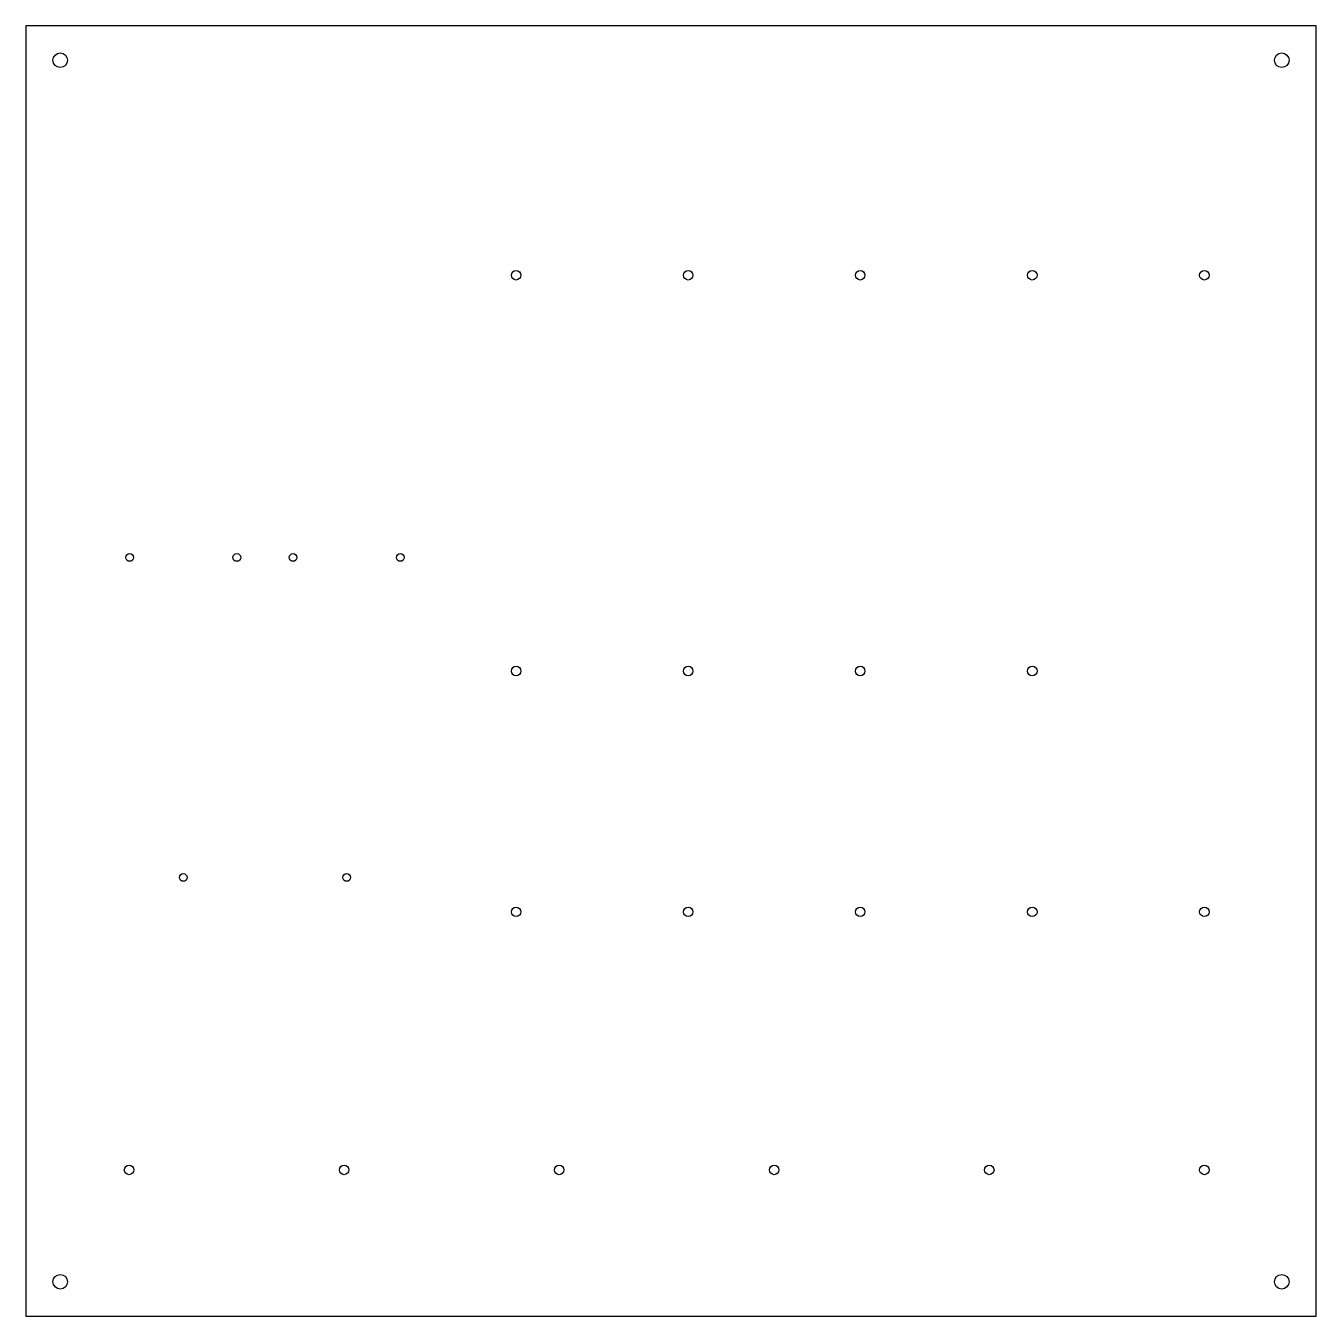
# Model space of a CAD drawing. Header units: millimetres. Extents: x 0 to 750, y 0 to 750.
import ezdxf

# ---------------------------------------------------------------- set-up
doc = ezdxf.new("R2010")
doc.units = ezdxf.units.MM
for name, color, linetype in [('MP_FIX_01', 7, 'CONTINUOUS'), ('MP_FIX_02', 7, 'CONTINUOUS'), ('MP_FIX_03', 7, 'CONTINUOUS'), ('MP_FIX_04', 7, 'CONTINUOUS'), ('PlateOutline_1', 7, 'CONTINUOUS'), ('PlateOutline_2', 7, 'CONTINUOUS'), ('PlateOutline_3', 7, 'CONTINUOUS'), ('PlateOutline_4', 7, 'CONTINUOUS'), ('RA100_R1_01', 7, 'CONTINUOUS'), ('RA100_R1_02', 7, 'CONTINUOUS'), ('RA100_R1_03', 7, 'CONTINUOUS'), ('RA100_R1_04', 7, 'CONTINUOUS'), ('RA100_R1_05', 7, 'CONTINUOUS'), ('RA101_R2_01', 7, 'CONTINUOUS'), ('RA101_R2_02', 7, 'CONTINUOUS'), ('RA101_R2_03', 7, 'CONTINUOUS'), ('RA101_R2_04', 7, 'CONTINUOUS'), ('RA102_R3_01', 7, 'CONTINUOUS'), ('RA102_R3_02', 7, 'CONTINUOUS'), ('RA102_R3_03', 7, 'CONTINUOUS'), ('RA102_R3_04', 7, 'CONTINUOUS'), ('RA102_R3_05', 7, 'CONTINUOUS'), ('RA103_R4_01', 7, 'CONTINUOUS'), ('RA103_R4_02', 7, 'CONTINUOUS'), ('RA103_R4_03', 7, 'CONTINUOUS'), ('RA103_R4_04', 7, 'CONTINUOUS'), ('RA103_R4_05', 7, 'CONTINUOUS'), ('RA103_R4_06', 7, 'CONTINUOUS'), ('U100_MOUNT_01', 7, 'CONTINUOUS'), ('U100_MOUNT_02', 7, 'CONTINUOUS'), ('U100_MOUNT_03', 7, 'CONTINUOUS'), ('U101_MOUNT_01', 7, 'CONTINUOUS'), ('U101_MOUNT_02', 7, 'CONTINUOUS'), ('U101_MOUNT_03', 7, 'CONTINUOUS')]:
    doc.layers.add(name, color=color, linetype=linetype)

msp = doc.modelspace()

# ---------------------------------------------------------------- linework, layer by layer
at = {"layer": 'MP_FIX_01'}
msp.add_circle((20, 20), 4.25, dxfattribs=at)
at = {"layer": 'MP_FIX_02'}
msp.add_circle((730, 20), 4.25, dxfattribs=at)
at = {"layer": 'MP_FIX_03'}
msp.add_circle((20, 730), 4.25, dxfattribs=at)
at = {"layer": 'MP_FIX_04'}
msp.add_circle((730, 730), 4.25, dxfattribs=at)
at = {"layer": 'PlateOutline_1'}
msp.add_line((0, 0), (750, 0), dxfattribs=at)
at = {"layer": 'PlateOutline_2'}
msp.add_line((750, 0), (750, 750), dxfattribs=at)
at = {"layer": 'PlateOutline_3'}
msp.add_line((750, 750), (0, 750), dxfattribs=at)
at = {"layer": 'PlateOutline_4'}
msp.add_line((0, 750), (0, 0), dxfattribs=at)
at = {"layer": 'RA100_R1_01'}
msp.add_circle((285, 605), 2.75, dxfattribs=at)
at = {"layer": 'RA100_R1_02'}
msp.add_circle((385, 605), 2.75, dxfattribs=at)
at = {"layer": 'RA100_R1_03'}
msp.add_circle((485, 605), 2.75, dxfattribs=at)
at = {"layer": 'RA100_R1_04'}
msp.add_circle((585, 605), 2.75, dxfattribs=at)
at = {"layer": 'RA100_R1_05'}
msp.add_circle((685, 605), 2.75, dxfattribs=at)
at = {"layer": 'RA101_R2_01'}
msp.add_circle((285, 375), 2.75, dxfattribs=at)
at = {"layer": 'RA101_R2_02'}
msp.add_circle((385, 375), 2.75, dxfattribs=at)
at = {"layer": 'RA101_R2_03'}
msp.add_circle((485, 375), 2.75, dxfattribs=at)
at = {"layer": 'RA101_R2_04'}
msp.add_circle((585, 375), 2.75, dxfattribs=at)
at = {"layer": 'RA102_R3_01'}
msp.add_circle((285, 235), 2.75, dxfattribs=at)
at = {"layer": 'RA102_R3_02'}
msp.add_circle((385, 235), 2.75, dxfattribs=at)
at = {"layer": 'RA102_R3_03'}
msp.add_circle((485, 235), 2.75, dxfattribs=at)
at = {"layer": 'RA102_R3_04'}
msp.add_circle((585, 235), 2.75, dxfattribs=at)
at = {"layer": 'RA102_R3_05'}
msp.add_circle((685, 235), 2.75, dxfattribs=at)
at = {"layer": 'RA103_R4_01'}
msp.add_circle((60, 85), 2.75, dxfattribs=at)
at = {"layer": 'RA103_R4_02'}
msp.add_circle((185, 85), 2.75, dxfattribs=at)
at = {"layer": 'RA103_R4_03'}
msp.add_circle((310, 85), 2.75, dxfattribs=at)
at = {"layer": 'RA103_R4_04'}
msp.add_circle((435, 85), 2.75, dxfattribs=at)
at = {"layer": 'RA103_R4_05'}
msp.add_circle((560, 85), 2.75, dxfattribs=at)
at = {"layer": 'RA103_R4_06'}
msp.add_circle((685, 85), 2.75, dxfattribs=at)
at = {"layer": 'U100_MOUNT_01'}
msp.add_circle((60.35, 441), 2.25, dxfattribs=at)
at = {"layer": 'U100_MOUNT_02'}
msp.add_circle((122.65, 441), 2.25, dxfattribs=at)
at = {"layer": 'U100_MOUNT_03'}
msp.add_circle((91.5, 255), 2.25, dxfattribs=at)
at = {"layer": 'U101_MOUNT_01'}
msp.add_circle((155.35, 441), 2.25, dxfattribs=at)
at = {"layer": 'U101_MOUNT_02'}
msp.add_circle((217.65, 441), 2.25, dxfattribs=at)
at = {"layer": 'U101_MOUNT_03'}
msp.add_circle((186.5, 255), 2.25, dxfattribs=at)

doc.saveas('drawing.dxf')
